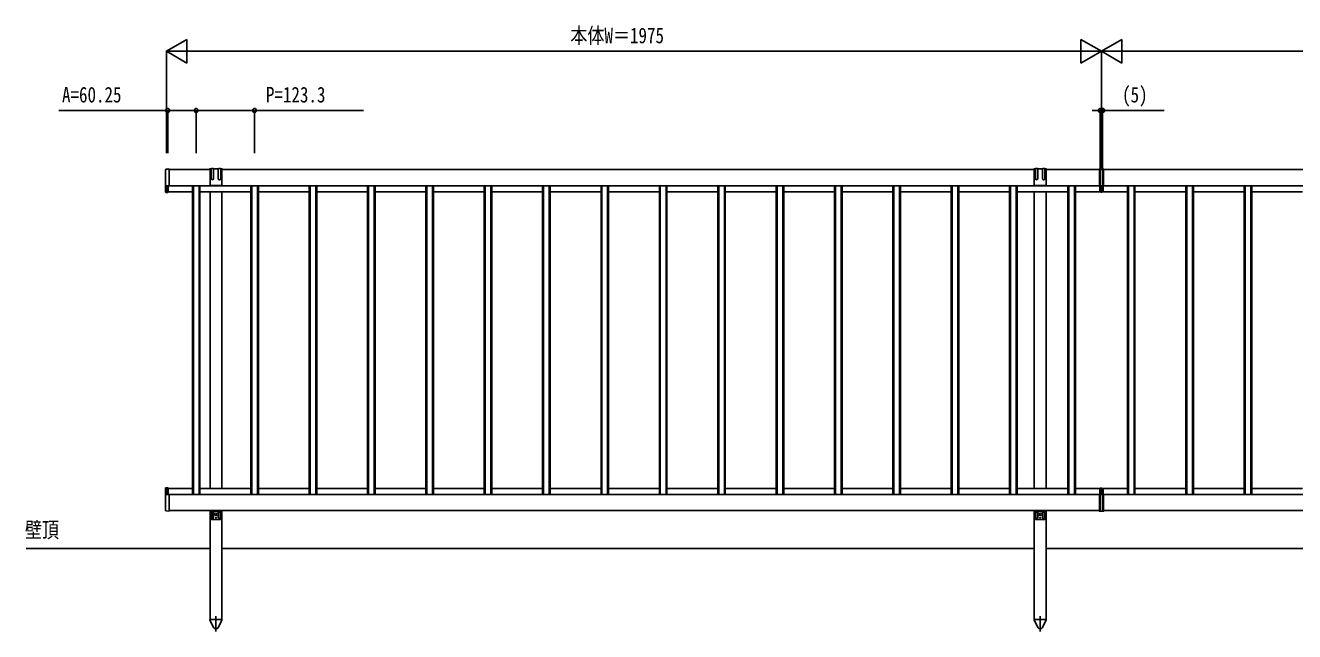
# Model space of a CAD drawing. Units: millimetres, scale not verified. Extents: x -4205 to 4205, y -2970 to 2970.
# Drawn here: x -1744 to 937, y -306 to 975 of the extents above; entities that cross this region are included whole.
import ezdxf
from ezdxf.enums import TextEntityAlignment as Align

# ---------------------------------------------------------------- set-up
doc = ezdxf.new("R2010")
doc.units = ezdxf.units.MM
doc.header["$LTSCALE"] = 12
for name, color, linetype in [('0-2_USER1', 3, 'Continuous'), ('0-3_YKK_A1', 4, 'Continuous'), ('0-4_YKK_D', 6, 'Continuous')]:
    doc.layers.add(name, color=color, linetype=linetype)
doc.styles.add('ＭＳ ゴシック', font='')
doc.styles.get('ＭＳ ゴシック').set_extended_font_data('MS Gothic')

msp = doc.modelspace()

# ---------------------------------------------------------------- linework, layer by layer
at = {"layer": '0-3_YKK_A1'}
for p, q in [((-1440.3, 671.21), (-1447.04, 670.79)), ((-1439.98, 670.22), (-1439.98, 670.91)), ((-1353.98, 671.5), (-1351.48, 671.5)), ((-1353.98, 671.5), (-1353.98, 638.49)), ((-1351.48, 671.5), (-1351.48, 651.05)), ((-1350.48, 672.5), (-1347.48, 672.5)), ((-1346.48, 651.05), (-1346.48, 671.59)), ((-1346.48, 671.5), (-1336.48, 671.5)), ((-1336.48, 671.5), (-1336.48, 651.01)), ((-1332.48, 672.5), (-1335.48, 672.5)), ((-1331.48, 671.57), (-1331.48, 651.01)), ((-1331.48, 671.5), (-1328.98, 671.5)), ((-1328.98, 671.5), (-1328.98, 638.49)), ((387.01, 671.5), (389.52, 671.5)), ((387.01, 671.5), (387.01, 638.49)), ((389.51, 671.5), (389.51, 651.05)), ((390.52, 672.5), (393.52, 672.5)), ((394.51, 651.05), (394.51, 671.59)), ((394.52, 671.5), (404.52, 671.5)), ((404.51, 671.5), (404.51, 651.01)), ((408.52, 672.5), (405.52, 672.5)), ((409.51, 671.57), (409.51, 651.01)), ((409.52, 671.5), (412.01, 671.5)), ((412.02, 671.5), (412.01, 638.49)), ((524.52, 671.04), (524.52, 670.24)), ((529.02, 671.5), (524.71, 671.24)), ((529.02, 672.6), (529.02, 668.92)), ((529.02, 671.5), (533.33, 671.24)), ((533.52, 671.04), (533.52, 670.24)), ((-1447.98, 669.79), (-1447.98, 637.15)), ((-1439.98, 636.72), (-1439.98, 670.22)), ((-1439.98, 670), (-1353.98, 670)), ((-1328.98, 670), (387.01, 670)), ((412.02, 670), (524.52, 670)), ((524.52, 670), (526.52, 670)), ((526.52, 623), (526.52, 670)), ((531.52, 623), (531.52, 670)), ((531.52, 670), (533.52, 670)), ((533.52, 670.24), (533.52, 637)), ((2387.01, 670), (533.52, 670)), ((-1447.98, 637.15), (-1447.98, 623.88)), ((-1447.98, 623.88), (-1447.98, 622.89)), ((-1440.3, 635.74), (-1447.04, 636.16)), ((-1444.48, 635.22), (-1442.76, 635.12)), ((-1444.48, 621.72), (-1444.42, 621.73)), ((-1442.76, 622.21), (-1443.48, 622.13)), ((-1442.76, 622.21), (-1443.48, 622.13)), ((-1443.48, 621.79), (-1443.48, 622.17)), ((-1442.74, 622.21), (-1442.74, 622.21)), ((-1442.48, 623.83), (-1442.48, 634.82)), ((-1442.48, 622.63), (-1442.48, 623.83)), ((-1442.48, 623), (-1391.23, 623)), ((-1439.98, 636.04), (-1439.98, 636.72)), ((526.52, 636), (-1439.98, 636)), ((-1391.23, 636), (-1391.23, -16)), ((-1391.23, 636), (-1375.23, 636)), ((-1389.23, 636), (-1389.23, -16)), ((-1377.23, 636), (-1377.23, -16)), ((-1375.23, -16), (-1375.23, 636)), ((-1375.23, 623), (-1267.93, 623)), ((-1353.98, 623), (-1353.98, -3)), ((-1351.98, 636.49), (-1342.19, 636.49)), ((-1340.77, 636.49), (-1330.98, 636.49)), ((-1328.98, 623), (-1328.98, -3)), ((-1267.93, 636), (-1267.93, -16)), ((-1267.93, 636), (-1251.93, 636)), ((-1265.93, 636), (-1265.93, -16)), ((-1253.93, 636), (-1253.93, -16)), ((-1251.93, -16), (-1251.93, 636)), ((-1251.93, 623), (-1144.63, 623)), ((-1144.63, 636), (-1144.63, -16)), ((-1144.63, 636), (-1128.63, 636)), ((-1142.63, 636), (-1142.63, -16)), ((-1130.63, 636), (-1130.63, -16)), ((-1128.63, -16), (-1128.63, 636)), ((-1128.63, 623), (-1021.33, 623)), ((-1021.33, 636), (-1021.33, -16)), ((-1021.33, 636), (-1005.33, 636)), ((-1019.33, 636), (-1019.33, -16)), ((-1007.33, 636), (-1007.33, -16)), ((-1005.33, -16), (-1005.33, 636)), ((-1005.33, 623), (-898.03, 623)), ((-898.03, 636), (-898.03, -16)), ((-898.03, 636), (-882.03, 636)), ((-896.03, 636), (-896.03, -16)), ((-884.03, 636), (-884.03, -16)), ((-882.03, -16), (-882.03, 636)), ((-882.03, 623), (-774.73, 623)), ((-774.73, 636), (-774.73, -16)), ((-774.73, 636), (-758.73, 636)), ((-772.73, 636), (-772.73, -16)), ((-760.73, 636), (-760.73, -16)), ((-758.73, -16), (-758.73, 636)), ((-758.73, 623), (-651.43, 623)), ((-651.43, 636), (-651.43, -16)), ((-651.43, 636), (-635.43, 636)), ((-649.43, 636), (-649.43, -16)), ((-637.43, 636), (-637.43, -16)), ((-635.43, -16), (-635.43, 636)), ((-635.43, 623), (-528.13, 623)), ((-528.13, 636), (-528.13, -16)), ((-528.13, 636), (-512.13, 636)), ((-526.13, 636), (-526.13, -16)), ((-514.13, 636), (-514.13, -16)), ((-512.13, -16), (-512.13, 636)), ((-512.13, 623), (-404.83, 623)), ((-404.83, 636), (-404.83, -16)), ((-404.83, 636), (-388.83, 636)), ((-402.83, 636), (-402.83, -16)), ((-390.83, 636), (-390.83, -16)), ((-388.83, -16), (-388.83, 636)), ((-388.83, 623), (-281.53, 623)), ((-281.53, 636), (-281.53, -16)), ((-281.53, 636), (-265.53, 636)), ((-279.53, 636), (-279.53, -16)), ((-267.53, 636), (-267.53, -16)), ((-265.53, -16), (-265.53, 636)), ((-265.53, 623), (-158.23, 623)), ((-158.23, 636), (-158.23, -16)), ((-158.23, 636), (-142.23, 636)), ((-156.23, 636), (-156.23, -16)), ((-144.23, 636), (-144.23, -16)), ((-142.23, -16), (-142.23, 636)), ((-142.23, 623), (-34.93, 623)), ((-34.93, 636), (-34.93, -16)), ((-34.93, 636), (-18.93, 636)), ((-32.93, 636), (-32.93, -16)), ((-20.93, 636), (-20.93, -16)), ((-18.93, -16), (-18.93, 636)), ((-18.93, 623), (88.37, 623)), ((88.37, 636), (88.37, -16)), ((88.37, 636), (104.37, 636)), ((90.37, 636), (90.37, -16)), ((102.37, 636), (102.37, -16)), ((104.37, -16), (104.37, 636)), ((104.37, 623), (211.67, 623)), ((211.67, 636), (211.67, -16)), ((211.67, 636), (227.67, 636)), ((213.67, 636), (213.67, -16)), ((225.67, 636), (225.67, -16)), ((227.67, -16), (227.67, 636)), ((227.67, 623), (334.97, 623)), ((334.97, 636), (334.97, -16)), ((334.97, 636), (350.97, 636)), ((336.97, 636), (336.97, -16)), ((348.97, 636), (348.97, -16)), ((350.97, -16), (350.97, 636)), ((350.97, 623), (458.27, 623)), ((387.02, 623), (387.02, -3)), ((389.01, 636.49), (398.8, 636.49)), ((400.23, 636.49), (410.01, 636.49)), ((412.02, 623), (412.02, -3)), ((458.27, 636), (458.27, -16)), ((458.27, 636), (474.27, 636)), ((460.27, 636), (460.27, -16)), ((472.27, 636), (472.27, -16)), ((474.27, -16), (474.27, 636)), ((474.27, 623), (525.71, 623)), ((525.08, 636), (529.02, 636)), ((525.52, 635.2), (525.52, 624.55)), ((525.52, 624.55), (525.52, 623.43)), ((525.71, 623), (526.52, 623)), ((525.82, 635.5), (528.02, 635.52)), ((528.02, 636), (528.02, 635.52)), ((528.02, 622.79), (528.02, 622.36)), ((528.02, 622.36), (529.02, 622.3)), ((532.96, 636), (529.02, 636)), ((529.02, 636), (529.02, 624.55)), ((529.02, 624.55), (529.02, 622.3)), ((529.02, 622.3), (530.02, 622.36)), ((530.02, 636), (530.02, 635.52)), ((532.22, 635.5), (530.02, 635.52)), ((530.02, 622.79), (532.24, 622.98)), ((530.02, 622.79), (530.02, 622.36)), ((531.52, 636), (2498.02, 636)), ((531.52, 623), (532.31, 623)), ((583.77, 623), (532.31, 623)), ((532.52, 635.2), (532.52, 624.55)), ((532.52, 624.55), (532.52, 623.43)), ((533.52, 637), (533.52, 636.2)), ((583.77, -16), (583.77, 636)), ((599.77, 636), (583.77, 636)), ((585.77, 636), (585.77, -16)), ((597.77, 636), (597.77, -16)), ((599.77, 636), (599.77, -16)), ((707.07, 623), (599.77, 623)), ((707.07, -16), (707.07, 636)), ((723.07, 636), (707.07, 636)), ((709.07, 636), (709.07, -16)), ((721.07, 636), (721.07, -16)), ((723.07, 636), (723.07, -16)), ((830.37, 623), (723.07, 623)), ((830.37, -16), (830.37, 636)), ((846.37, 636), (830.37, 636)), ((832.37, 636), (832.37, -16)), ((844.37, 636), (844.37, -16)), ((846.37, 636), (846.37, -16)), ((953.67, 623), (846.37, 623)), ((-1447.98, -3.81), (-1447.98, -2.82)), ((-1447.98, -17.09), (-1447.98, -3.81)), ((-1447.98, -49.73), (-1447.98, -17.09)), ((-1440.3, -15.68), (-1447.04, -16.09)), ((-1444.48, -1.66), (-1444.42, -1.66)), ((-1444.48, -15.16), (-1442.76, -15.05)), ((-1443.48, -1.72), (-1443.48, -2.06)), ((-1442.76, -2.14), (-1443.48, -2.06)), ((-1442.74, -2.14), (-1442.74, -2.14)), ((-1442.48, -2.56), (-1442.48, -3.76)), ((-1442.48, -3), (-1391.23, -3)), ((-1442.48, -3.76), (-1442.48, -14.75)), ((526.52, -16), (-1439.99, -16)), ((-1439.98, -15.98), (-1439.98, -16.66)), ((-1439.98, -16.66), (-1439.98, -50.16)), ((-1391.23, -16), (-1375.23, -16)), ((-1375.23, -3), (-1267.93, -3)), ((-1267.93, -16), (-1251.93, -16)), ((-1251.93, -3), (-1144.63, -3)), ((-1144.63, -16), (-1128.63, -16)), ((-1128.63, -3), (-1021.33, -3)), ((-1021.33, -16), (-1005.33, -16)), ((-1005.33, -3), (-898.03, -3)), ((-898.03, -16), (-882.03, -16)), ((-882.03, -3), (-774.73, -3)), ((-774.73, -16), (-758.73, -16)), ((-758.73, -3), (-651.43, -3)), ((-651.43, -16), (-635.43, -16)), ((-635.43, -3), (-528.13, -3)), ((-528.13, -16), (-512.13, -16)), ((-512.13, -3), (-404.83, -3)), ((-404.83, -16), (-388.83, -16)), ((-388.83, -3), (-281.53, -3)), ((-281.53, -16), (-265.53, -16)), ((-265.53, -3), (-158.23, -3)), ((-158.23, -16), (-142.23, -16)), ((-142.23, -3), (-34.93, -3)), ((-34.93, -16), (-18.93, -16)), ((-18.93, -3), (88.37, -3)), ((88.37, -16), (104.37, -16)), ((104.37, -3), (211.67, -3)), ((211.67, -16), (227.67, -16)), ((227.67, -3), (334.97, -3)), ((334.97, -16), (350.97, -16)), ((350.97, -3), (458.27, -3)), ((458.27, -16), (474.27, -16)), ((474.27, -3), (525.72, -3)), ((525.08, -16), (529.02, -16)), ((525.52, -4.55), (525.52, -3.43)), ((525.52, -15.2), (525.52, -4.55)), ((526.52, -3), (525.72, -3)), ((525.82, -15.5), (528.02, -15.52)), ((526.52, -50), (526.52, -3)), ((528.02, -2.36), (529.02, -2.3)), ((528.02, -2.79), (528.02, -2.36)), ((528.02, -16), (528.02, -15.52)), ((529.02, -2.3), (530.02, -2.36)), ((529.02, -4.55), (529.02, -2.3)), ((529.02, -16), (529.02, -4.55)), ((532.96, -16), (529.02, -16)), ((530.02, -2.79), (530.02, -2.36)), ((530.02, -2.79), (532.24, -2.98)), ((532.22, -15.5), (530.02, -15.52)), ((530.02, -16), (530.02, -15.52)), ((531.52, -50), (531.52, -3)), ((531.52, -3), (532.31, -3)), ((531.52, -16), (2498.02, -16)), ((583.77, -3), (532.31, -3)), ((532.52, -4.55), (532.52, -3.43)), ((532.52, -15.2), (532.52, -4.55)), ((533.52, -17), (533.52, -16.2)), ((533.52, -50.24), (533.52, -17)), ((599.77, -16), (583.77, -16)), ((707.07, -3), (599.77, -3)), ((723.07, -16), (707.07, -16)), ((830.37, -3), (723.07, -3)), ((846.37, -16), (830.37, -16)), ((953.67, -3), (846.37, -3)), ((-1440.3, -51.14), (-1447.04, -50.73)), ((524.52, -50), (-1439.98, -50)), ((-1439.98, -50.16), (-1439.98, -50.84)), ((-1353.98, -50), (-1353.98, -280)), ((-1352.48, -67), (-1352.48, -50)), ((-1350.48, -52.2), (-1352.48, -52.2)), ((-1350.48, -50), (-1350.48, -64.5)), ((-1349.48, -53.07), (-1347.48, -53.07)), ((-1346.48, -64.5), (-1346.48, -50)), ((-1336.48, -52.2), (-1346.48, -52.2)), ((-1336.48, -50), (-1336.48, -64.5)), ((-1333.48, -53.07), (-1335.48, -53.07)), ((-1332.48, -64.5), (-1332.48, -50)), ((-1330.48, -52.2), (-1332.48, -52.2)), ((-1330.48, -50), (-1330.48, -67)), ((-1328.98, -50), (-1328.98, -280)), ((388.52, -67), (388.52, -50)), ((390.52, -52.2), (388.52, -52.2)), ((390.52, -50), (390.52, -64.5)), ((391.52, -53.07), (393.52, -53.07)), ((394.52, -64.5), (394.52, -50)), ((404.52, -52.2), (394.52, -52.2)), ((404.52, -50), (404.52, -64.5)), ((407.52, -53.07), (405.52, -53.07)), ((408.52, -64.5), (408.52, -50)), ((410.52, -52.2), (408.52, -52.2)), ((410.52, -50), (410.52, -67)), ((412.02, -50), (412.02, -280)), ((524.52, -50), (526.52, -50)), ((524.52, -51.04), (524.52, -50.24)), ((529.02, -51.5), (524.71, -51.24)), ((529.02, -51.5), (533.33, -51.24)), ((531.52, -50), (533.52, -50)), ((533.52, -50), (2498.02, -50)), ((533.52, -51.04), (533.52, -50.24)), ((-1332.48, -69), (-1350.48, -69)), ((408.52, -69), (390.52, -69)), ((-1742.36, -130), (-1353.98, -130)), ((387.02, -130), (-1328.98, -130)), ((412.02, -130), (2387.02, -130)), ((-1354.18, -281), (-1354.18, -280)), ((-1354.18, -280), (-1328.78, -280)), ((-1345.94, -297.26), (-1354.18, -281)), ((-1328.98, -280), (-1353.98, -280)), ((-1341.48, -305.51), (-1341.48, -273.04)), ((-1337.02, -297.26), (-1328.78, -281)), ((-1328.78, -280), (-1328.78, -281)), ((386.82, -280), (386.82, -281)), ((412.22, -280), (386.82, -280)), ((395.06, -297.26), (386.82, -281)), ((399.52, -305.51), (399.52, -273.04)), ((403.98, -297.26), (412.22, -281)), ((412.22, -281), (412.22, -280))]:
    msp.add_line(p, q, dxfattribs=at)
for points in [[(524.52, 670.24), (524.52, 637), (524.52, 636.2)], [(-1444.54, 621.73), (-1444.48, 621.72), (-1444.48, 623.72)], [(-1444.48, 623.72), (-1444.48, 635.22), (-1444.48, 636)], [(-1442.73, 622.21), (-1442.75, 622.21), (-1442.76, 622.21)], [(-1442.48, 622.63), (-1442.49, 622.53), (-1442.51, 622.42), (-1442.57, 622.31), (-1442.64, 622.25), (-1442.72, 622.21), (-1442.74, 622.21)], [(525.52, 623.43), (525.53, 623.33), (525.57, 623.16), (525.63, 623.07), (525.71, 623), (525.8, 622.98)], [(525.8, 622.98), (526.41, 622.92), (528.02, 622.79)], [(532.24, 622.98), (532.27, 622.99), (532.35, 623.01), (532.4, 623.06), (532.45, 623.12), (532.48, 623.19), (532.51, 623.31), (532.52, 623.43)], [(-1444.54, -1.66), (-1444.48, -1.66), (-1444.48, -3.65)], [(-1444.48, -3.65), (-1444.48, -15.16), (-1444.48, -15.93)], [(-1442.73, -2.14), (-1442.75, -2.14), (-1442.76, -2.14)], [(-1442.48, -2.56), (-1442.49, -2.46), (-1442.51, -2.35), (-1442.57, -2.24), (-1442.64, -2.18), (-1442.72, -2.15), (-1442.74, -2.14)], [(524.52, -50.24), (524.52, -17), (524.52, -16.2)], [(525.52, -3.43), (525.53, -3.33), (525.57, -3.16), (525.63, -3.07), (525.71, -3), (525.8, -2.98)], [(525.8, -2.98), (526.41, -2.92), (528.02, -2.79)], [(532.24, -2.98), (532.27, -2.99), (532.35, -3.01), (532.4, -3.06), (532.45, -3.12), (532.48, -3.19), (532.51, -3.31), (532.52, -3.43)], [(387.02, -50), (387.02, -280), (412.02, -280)]]:
    msp.add_lwpolyline(points, dxfattribs=at)
for centre, radius in [((-1341.48, -58), 2.1), ((-1341.48, -65), 0.65), ((399.52, -58), 2.1), ((399.52, -65), 0.65)]:
    msp.add_circle(centre, radius, dxfattribs=at)
for centre, radius, start, end in [((-1446.98, 669.79), 1, 93.5, 180), ((-1440.28, 670.91), 0.3, 0, 93.5), ((-1353.98, 669.5), 2, 90, 165.52249), ((-1350.48, 671.5), 1, 90, 180), ((-1347.48, 671.5), 1, 0, 90), ((-1335.48, 671.5), 1, 90, 180), ((-1332.48, 671.5), 1, 0, 90), ((-1328.98, 669.5), 2, 14.47751, 90), ((387.01, 669.5), 2, 90, 165.52249), ((390.52, 671.5), 1, 90, 180), ((393.52, 671.5), 1, 0, 90), ((405.52, 671.5), 1, 90, 180), ((408.52, 671.5), 1, 0, 90), ((412.01, 669.5), 2, 14.47751, 90), ((524.72, 671.04), 0.2, 93.5, 180), ((533.32, 671.04), 0.2, 0, 86.5), ((-1348.98, 651.05), 2.5, 179.99998, 0.00004), ((-1333.98, 651.01), 2.5, 180, 0.00002), ((392.01, 651.05), 2.5, 179.99998, 0.00004), ((407.01, 651.01), 2.5, 180, 0.00002), ((-1446.98, 637.15), 1, 180, 266.5), ((-1446.98, 622.89), 1, 179.84406, 266.06286), ((-1442.78, 634.82), 0.3, 0, 86.5), ((-1442.86, 622.61), 0.377, 285.80593, 2.24894), ((-1440.28, 636.04), 0.3, 266.5, 0), ((-1351.98, 638.49), 2, 180, 270), ((-1341.48, 635.79), 1, 44.427, 135.573), ((-1330.98, 638.49), 2, 270, 0), ((389.01, 638.49), 2, 180, 270), ((399.51, 635.79), 1, 44.427, 135.573), ((410.01, 638.49), 2, 270, 0), ((524.72, 636.2), 0.201, 179.90369, 269.4192), ((525.82, 635.2), 0.3, 93.5, 180), ((525.82, 635.2), 0.3, 90.5, 93.5), ((532.22, 635.2), 0.3, 86.5, 89.5), ((532.22, 635.2), 0.3, 0, 86.5), ((533.32, 636.2), 0.201, 270.5808, 0.09631), ((-1446.98, -2.82), 1, 93.93714, 180.15594), ((-1446.98, -17.09), 1, 93.5, 180), ((-1442.78, -14.75), 0.3, 273.5, 0), ((-1440.28, -15.98), 0.3, 0, 93.5), ((524.72, -16.2), 0.201, 90.5808, 180.09631), ((525.82, -15.2), 0.3, 180, 266.5), ((525.82, -15.2), 0.3, 266.5, 269.5), ((532.22, -15.2), 0.3, 270.5, 273.5), ((532.22, -15.2), 0.3, 273.5, 0), ((533.32, -16.2), 0.201, 359.90369, 89.4192), ((-1446.98, -49.73), 1, 180, 266.5), ((-1440.28, -50.84), 0.3, 266.5, 0), ((-1349.48, -52.07), 1, 180, 270), ((-1347.48, -52.07), 1, 270, 0), ((-1335.48, -52.07), 1, 180, 270), ((-1333.48, -52.07), 1, 270, 0), ((391.52, -52.07), 1, 180, 270), ((393.52, -52.07), 1, 270, 0), ((405.52, -52.07), 1, 180, 270), ((407.52, -52.07), 1, 270, 0), ((524.72, -51.04), 0.2, 180, 266.5), ((533.32, -51.04), 0.2, 273.5, 0), ((-1350.48, -67), 2, 180, 270), ((-1348.48, -64.5), 2, 180, 0), ((-1334.48, -64.5), 2, 180, 0), ((-1332.48, -67), 2, 270, 0), ((390.52, -67), 2, 180, 270), ((392.52, -64.5), 2, 180, 0), ((406.52, -64.5), 2, 180, 0), ((408.52, -67), 2, 270, 0), ((-1341.48, -295), 5, 206.87405, 333.12595), ((399.52, -295), 5, 206.87405, 333.12595)]:
    msp.add_arc(centre, radius, start, end, dxfattribs=at)
for centre, major_axis, ratio, start_param, end_param in [((-1444.42, 623.72), (-32.76, 2), 0.060935, 1.4942613, 1.5707963), ((-1444.54, 623.72), (-32.76, -2), 0.060935, 1.5707963, 1.5994645), ((525.08, 637), (6.74, 0), 0.148374, 4.6587856, 4.712389), ((532.96, 637), (6.74, 0), 0.148374, 4.712389, 4.7659923), ((-1444.42, -3.66), (-32.76, -2), 0.060935, 4.712389, 4.788924), ((-1444.54, -3.66), (-32.76, 2), 0.060935, 4.6837208, 4.712389), ((525.08, -17), (6.74, 0), 0.148374, 1.5707963, 1.6243997), ((532.96, -17), (6.74, 0), 0.148374, 1.517193, 1.5707963)]:
    msp.add_ellipse(centre, major_axis=major_axis, ratio=ratio, start_param=start_param, end_param=end_param, dxfattribs=at)
at = {"layer": '0-4_YKK_D'}
for p, q in [((-1445.98, 920), (-1402.68, 945)), ((-1402.68, 895), (-1402.68, 945)), ((529.02, 920), (485.72, 945)), ((485.72, 945), (485.72, 895)), ((529.02, 920), (572.32, 945)), ((572.32, 895), (572.32, 945)), ((-1445.98, 704.59), (-1445.98, 921)), ((-1445.98, 920), (-1402.68, 895)), ((-1445.98, 920), (-1359.38, 920)), ((-1395.98, 920), (479.02, 920)), ((529.02, 920), (442.42, 920)), ((529.02, 920), (485.72, 895)), ((529.02, 673.6), (529.02, 921)), ((529.02, 673.6), (529.02, 921)), ((529.02, 920), (572.32, 895)), ((529.02, 920), (615.62, 920)), ((2454.02, 920), (579.02, 920)), ((-1443.48, 704.59), (-1443.48, 796)), ((-1383.23, 704.59), (-1383.23, 796)), ((-1383.23, 704.59), (-1383.23, 796)), ((-1259.93, 704.59), (-1259.93, 796)), ((526.52, 795), (509.52, 795)), ((526.52, 671.02), (526.52, 796)), ((526.52, 795), (531.52, 795)), ((531.52, 671), (531.52, 796)), ((531.52, 795), (661.12, 795))]:
    msp.add_line(p, q, dxfattribs=at)
for points in [[(-1383.23, 795), (-1443.48, 795), (-1673.68, 795)], [(-1383.23, 795), (-1259.93, 795), (-1029.73, 795)]]:
    msp.add_lwpolyline(points, dxfattribs=at)
for centre in [(-1443.48, 795), (-1383.23, 795), (-1383.23, 795), (-1259.93, 795), (526.52, 795), (531.52, 795)]:
    msp.add_circle(centre, 4.25, dxfattribs=at)

# ---------------------------------------------------------------- texts
at = {"layer": '0-2_USER1', "style": 'ＭＳ ゴシック', "width": 0.8}
msp.add_text('壁頂', height=32.99, dxfattribs=at).set_placement((-1745, -117), align=Align.BOTTOM_LEFT)
at = {"layer": '0-4_YKK_D', "style": 'ＭＳ ゴシック', "width": 0.8}
for s, p in [('本体W＝1975', (-592.88, 927)), ('A=60.25', (-1666.68, 802)), ('P=123.3', (-1235.93, 802)), ('(5)', (572.52, 802))]:
    msp.add_text(s, height=32.99, dxfattribs=at).set_placement(p, align=Align.BOTTOM_LEFT)

doc.saveas('drawing.dxf')
